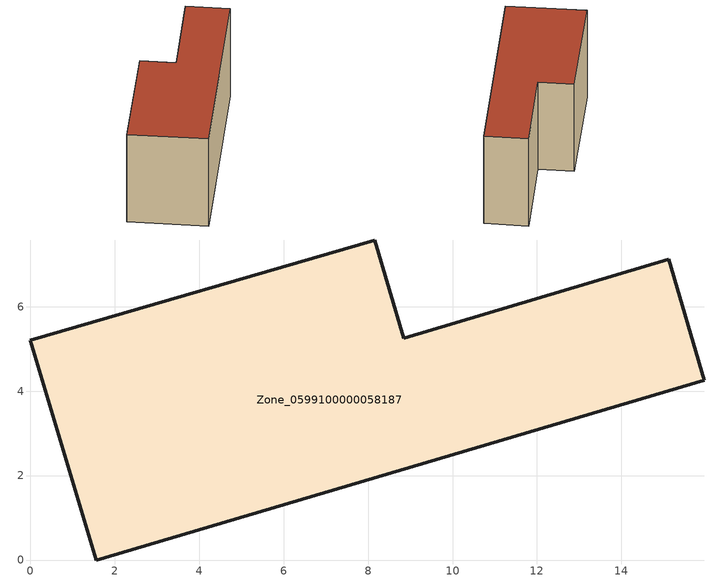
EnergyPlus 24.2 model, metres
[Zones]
Zone_0599100000058187
 floor ground (C_G): 0,5.2 8.16,7.58 8.85,5.25 15.12,7.12 15.96,4.26 1.56,0 z0
 wall outside (C_F): 8.16,7.58 0,5.2 1.56,0 15.96,4.26 15.12,7.12 8.85,5.25 8.16,7.58 z0:7.03
 roof outside (C_R): 15.96,4.26 15.12,7.12 8.85,5.25 8.16,7.58 0,5.2 1.56,0 z7.03
[BUILDING]
Pand.0599100000058187: North Axis=0; Terrain=City; Loads Convergence Tolerance Value=0.04; Temperature Convergence Tolerance Value=0.4; Solar Distribution=FullExterior; Maximum Number of Warmup Days=25; Minimum Number of Warmup Days=1
[Site:Location]
Rotterdam.The.Hague.AP_ZH_NLD Design_Conditions: Latitude=51.96; Longitude=4.45; Time Zone=1; Elevation=-4.5
[SITE:GROUNDTEMPERATURE:BUILDINGSURFACE]
18, 18, 18, 18, 18, 18, 18, 18, 18, 18, 18, 18
[MATERIAL] Thermal Absorptance=0.9; Solar Absorptance=0.7; Visible Absorptance=0.7
Name | Roughness | Thickness | Conductivity | Density | Specific Heat
G.TI.1975-1991 | MediumSmooth | 0.15 | 0.288461 | 540 | 1210
F.TI.1975-1991 | Rough | 0.3 | 0.230769 | 1920 | 840
R.TI.1975-1991 | MediumRough | 0.2 | 0.153846 | 1500 | 1000
[CONSTRUCTION]
C_G: G.TI.1975-1991
C_F: F.TI.1975-1991
C_R: R.TI.1975-1991
[ZONE]
Zone_0599100000058187: Type=1; Multiplier=1; Ceiling Height=Autocalculate; Volume=Autocalculate; Floor Area=autocalculate; Part of Total Floor Area=Yes
[ZONEINFILTRATION:DESIGNFLOWRATE]
Infil_Zone_0599100000058187: Zone or ZoneList or Space or SpaceList=Zone_0599100000058187; Schedule=AlwaysOn; Design Flow Rate Calculation Method=Flow/Area; Flow Rate per Floor Area=0.003; Constant Term Coefficient=1; Temperature Term Coefficient=0; Velocity Term Coefficient=0; Velocity Squared Term Coefficient=0
[HVACTEMPLATE:ZONE:IDEALLOADSAIRSYSTEM]
Zone_0599100000058187: Maximum Heating Supply Air Temperature=50; Minimum Cooling Supply Air Temperature=13; Maximum Heating Supply Air Humidity Ratio=0.0156; Minimum Cooling Supply Air Humidity Ratio=0.0077; Heating Limit=NoLimit; Cooling Limit=NoLimit; Dehumidification Control Type=ConstantSensibleHeatRatio; Cooling Sensible Heat Ratio=0.7; Dehumidification Setpoint=60; Humidification Control Type=None; Humidification Setpoint=30; Outdoor Air Method=None; Outdoor Air Flow Rate per Person=0.00944; Outdoor Air Flow Rate per Zone Floor Area=0; Outdoor Air Flow Rate per Zone=0; Demand Controlled Ventilation Type=None; Outdoor Air Economizer Type=NoEconomizer; Heat Recovery Type=None; Sensible Heat Recovery Effectiveness=0.7; Latent Heat Recovery Effectiveness=0.65
[ZONECONTROL:THERMOSTAT]
ThermostatControl_Zone_0599100000058187: Zone or ZoneList=Zone_0599100000058187; Control Type Schedule=DualSetpointControlType; Control 1=Thermostat_Zone_0599100000058187; Temperature Difference Between Cutout And Setpoint=0
[THERMOSTATSETPOINT:DUALSETPOINT]
Thermostat_Zone_0599100000058187: Heating Setpoint Temperature Schedule=HeatingSetpoint_Zone_0599100000058187; Cooling Setpoint Temperature Schedule=CoolingSetpoint_Zone_0599100000058187
[SCHEDULE:COMPACT]
HeatingSetpoint_Zone_0599100000058187: Through: 12/31, For: AllDays, Until: 24:00, 21
CoolingSetpoint_Zone_0599100000058187: Through: 12/31, For: AllDays, Until: 24:00, 24
DualSetpointControlType: Through: 12/31, For: AllDays, Until: 24:00, 4
AlwaysOn: Through: 12/31, For: AllDays, Until: 24:00, 1
